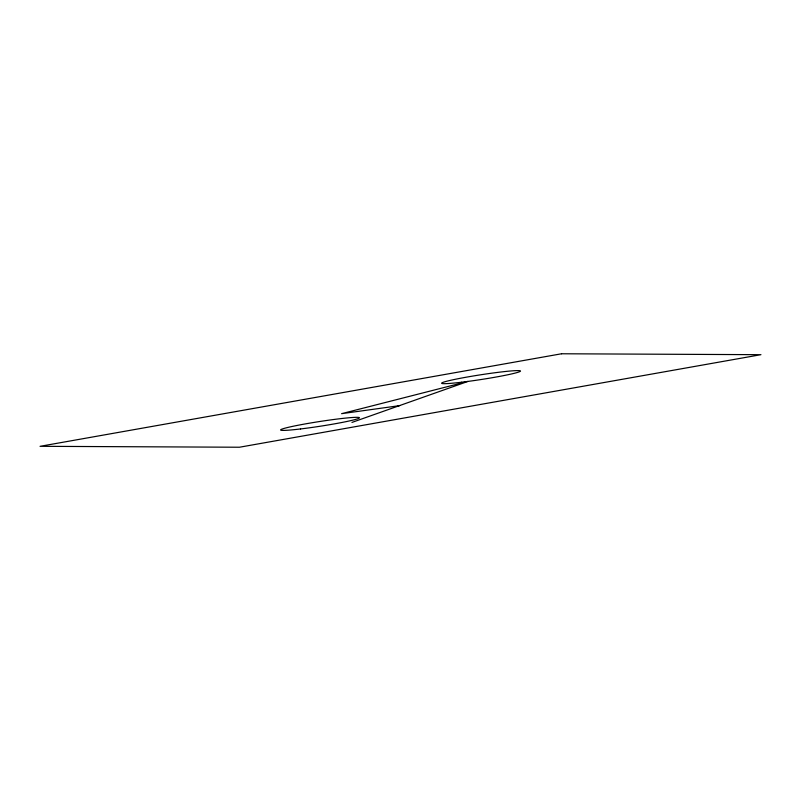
<?xml version="1.0" encoding="UTF-8"?>
<svg xmlns="http://www.w3.org/2000/svg" width="801" height="801" viewBox="0 0 801 801"><rect width="100%" height="100%" fill="white"/><g stroke="black" fill="none" stroke-linecap="round" stroke-linejoin="round"><path stroke-width="1.2" d="M351.939 422.427L467.924 381.426L341.576 413.676L399.669 405.636M561.541 353.772L40.05 446.317L239.459 447.228L760.95 354.683L561.541 353.772M300.525 428.956A39.95 2.373 -8.8 0 0 359.459 417.752A39.95 2.373 -8.8 0 0 299.964 424.89A39.95 2.373 -8.8 0 0 300.525 428.956M461.566 382.227A39.95 2.373 -8.8 0 0 520.5 371.023A39.95 2.373 -8.8 0 0 460.996 378.162A39.95 2.373 -8.8 0 0 461.566 382.227"/></g></svg>
